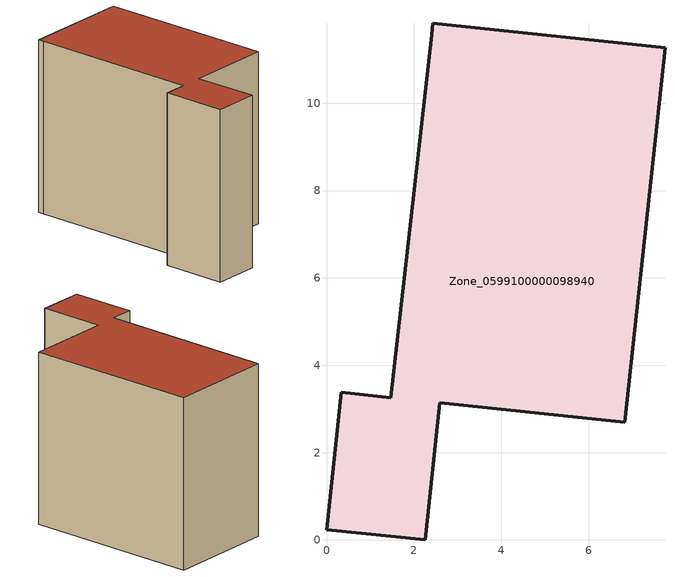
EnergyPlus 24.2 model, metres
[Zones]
Zone_0599100000098940
 floor ground (C_G): 2.59,3.14 2.26,0 0,0.24 0.34,3.38 1.47,3.26 2.4,11.57 2.43,11.84 7.75,11.27 6.83,2.69 z0
 wall outside (C_F): 0.34,3.38 0,0.24 2.26,0 2.59,3.14 6.83,2.69 7.75,11.27 2.43,11.84 2.4,11.57 1.47,3.26 0.34,3.38 z0:8.52
 roof outside (C_R): 2.43,11.84 2.4,11.57 1.47,3.26 0.34,3.38 0,0.24 2.26,0 2.59,3.14 6.83,2.69 7.75,11.27 z8.52
[BUILDING]
Pand.0599100000098940: North Axis=0; Terrain=City; Loads Convergence Tolerance Value=0.04; Temperature Convergence Tolerance Value=0.4; Solar Distribution=FullExterior; Maximum Number of Warmup Days=25; Minimum Number of Warmup Days=1
[Site:Location]
Rotterdam.The.Hague.AP_ZH_NLD Design_Conditions: Latitude=51.96; Longitude=4.45; Time Zone=1; Elevation=-4.5
[SITE:GROUNDTEMPERATURE:BUILDINGSURFACE]
18, 18, 18, 18, 18, 18, 18, 18, 18, 18, 18, 18
[MATERIAL] Thermal Absorptance=0.9; Solar Absorptance=0.7; Visible Absorptance=0.7
Name | Roughness | Thickness | Conductivity | Density | Specific Heat
G.TI.1975-1991 | MediumSmooth | 0.15 | 0.288461 | 540 | 1210
F.TI.1975-1991 | Rough | 0.3 | 0.230769 | 1920 | 840
R.TI.1975-1991 | MediumRough | 0.2 | 0.153846 | 1500 | 1000
[CONSTRUCTION]
C_G: G.TI.1975-1991
C_F: F.TI.1975-1991
C_R: R.TI.1975-1991
[ZONE]
Zone_0599100000098940: Type=1; Multiplier=1; Ceiling Height=Autocalculate; Volume=Autocalculate; Floor Area=autocalculate; Part of Total Floor Area=Yes
[ZONEINFILTRATION:DESIGNFLOWRATE]
Infil_Zone_0599100000098940: Zone or ZoneList or Space or SpaceList=Zone_0599100000098940; Schedule=AlwaysOn; Design Flow Rate Calculation Method=Flow/Area; Flow Rate per Floor Area=0.003; Constant Term Coefficient=1; Temperature Term Coefficient=0; Velocity Term Coefficient=0; Velocity Squared Term Coefficient=0
[HVACTEMPLATE:ZONE:IDEALLOADSAIRSYSTEM]
Zone_0599100000098940: Maximum Heating Supply Air Temperature=50; Minimum Cooling Supply Air Temperature=13; Maximum Heating Supply Air Humidity Ratio=0.0156; Minimum Cooling Supply Air Humidity Ratio=0.0077; Heating Limit=NoLimit; Cooling Limit=NoLimit; Dehumidification Control Type=ConstantSensibleHeatRatio; Cooling Sensible Heat Ratio=0.7; Dehumidification Setpoint=60; Humidification Control Type=None; Humidification Setpoint=30; Outdoor Air Method=None; Outdoor Air Flow Rate per Person=0.00944; Outdoor Air Flow Rate per Zone Floor Area=0; Outdoor Air Flow Rate per Zone=0; Demand Controlled Ventilation Type=None; Outdoor Air Economizer Type=NoEconomizer; Heat Recovery Type=None; Sensible Heat Recovery Effectiveness=0.7; Latent Heat Recovery Effectiveness=0.65
[ZONECONTROL:THERMOSTAT]
ThermostatControl_Zone_0599100000098940: Zone or ZoneList=Zone_0599100000098940; Control Type Schedule=DualSetpointControlType; Control 1=Thermostat_Zone_0599100000098940; Temperature Difference Between Cutout And Setpoint=0
[THERMOSTATSETPOINT:DUALSETPOINT]
Thermostat_Zone_0599100000098940: Heating Setpoint Temperature Schedule=HeatingSetpoint_Zone_0599100000098940; Cooling Setpoint Temperature Schedule=CoolingSetpoint_Zone_0599100000098940
[SCHEDULE:COMPACT]
HeatingSetpoint_Zone_0599100000098940: Through: 12/31, For: AllDays, Until: 24:00, 21
CoolingSetpoint_Zone_0599100000098940: Through: 12/31, For: AllDays, Until: 24:00, 24
DualSetpointControlType: Through: 12/31, For: AllDays, Until: 24:00, 4
AlwaysOn: Through: 12/31, For: AllDays, Until: 24:00, 1
